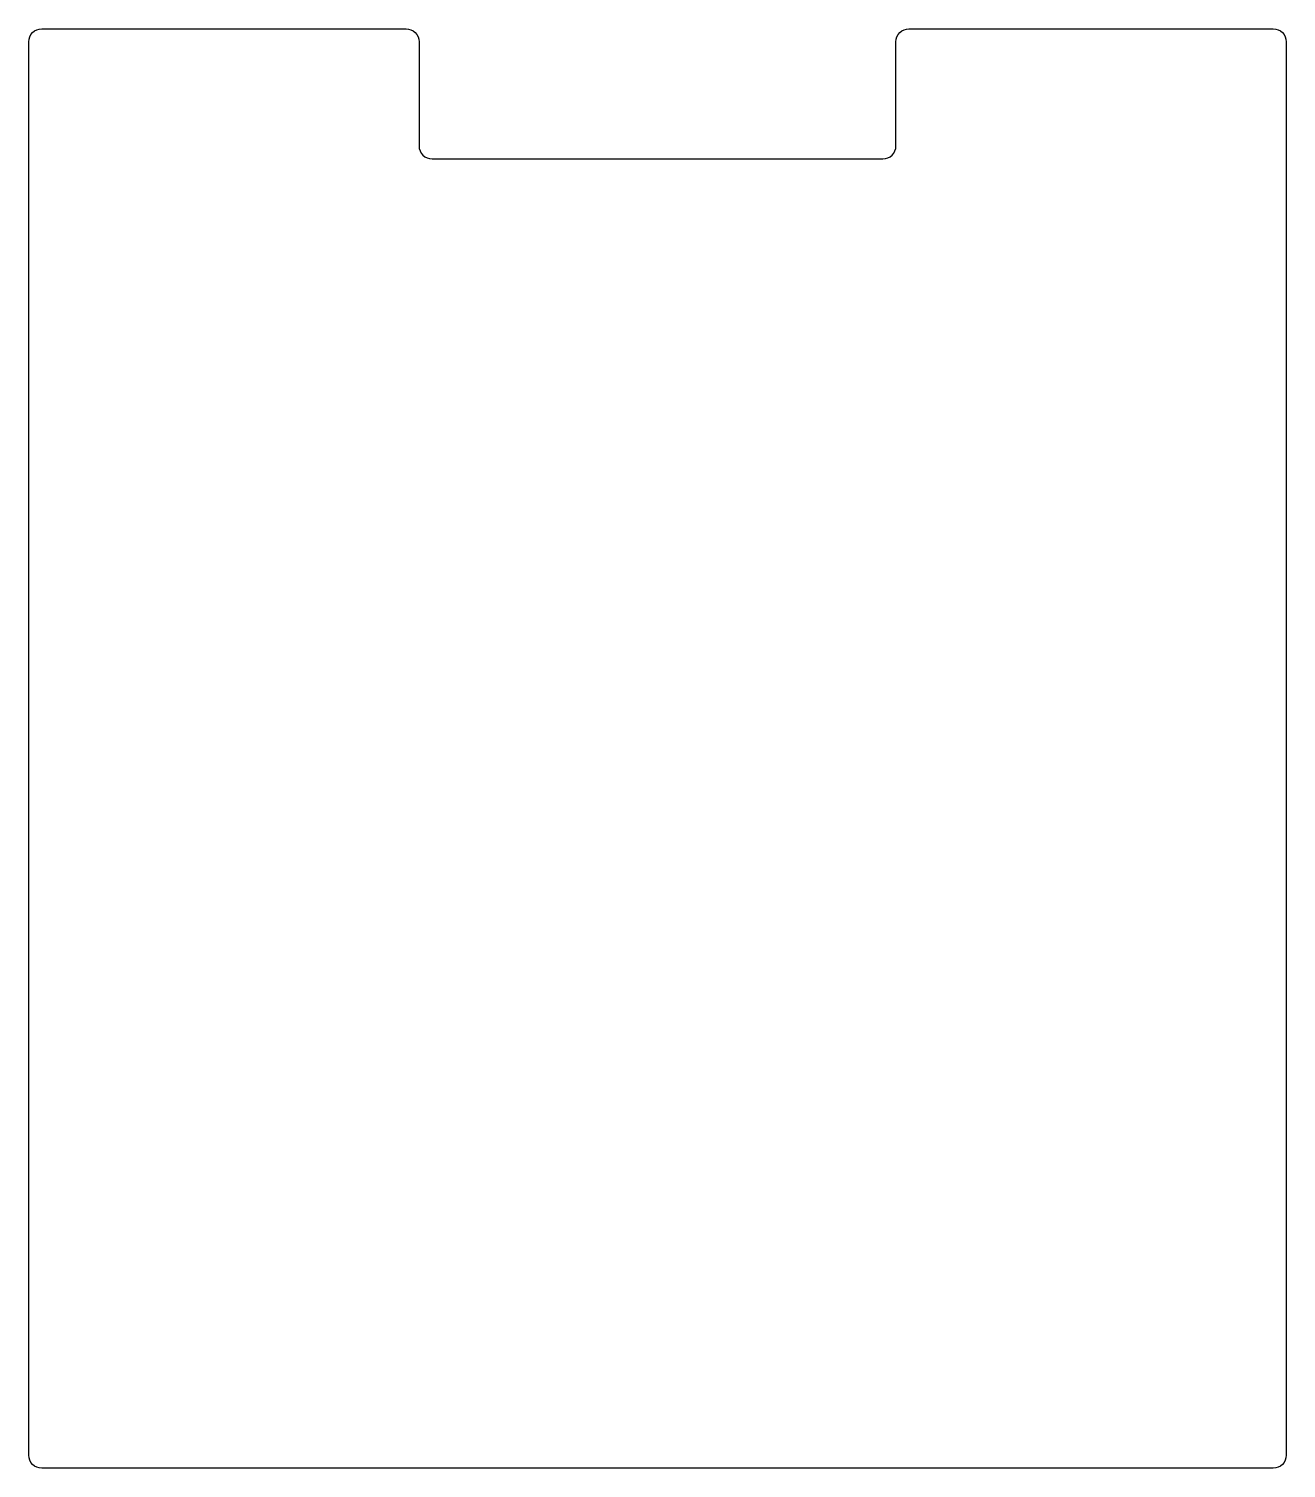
# Model space of a CAD drawing. Header units: millimetres. Extents: x -144 to 146, y -126 to 206.
import ezdxf

# ---------------------------------------------------------------- set-up
doc = ezdxf.new("R2010")
doc.units = ezdxf.units.MM
doc.layers.get('0').update_dxf_attribs({"linetype": 'CONTINUOUS'})

msp = doc.modelspace()

# ---------------------------------------------------------------- linework, layer by layer
msp.add_lwpolyline([(56, 203, -0.414214), (59, 206), (143, 206, -0.414214), (146, 203), (146, -123, -0.414214), (143, -126), (-141, -126, -0.414214), (-144, -123), (-144, 203, -0.414214), (-141, 206), (-57, 206, -0.414214), (-54, 203), (-54, 179, 0.414214), (-51, 176), (53, 176, 0.414214), (56, 179)], format="xyb", close=True)

doc.saveas('drawing.dxf')
